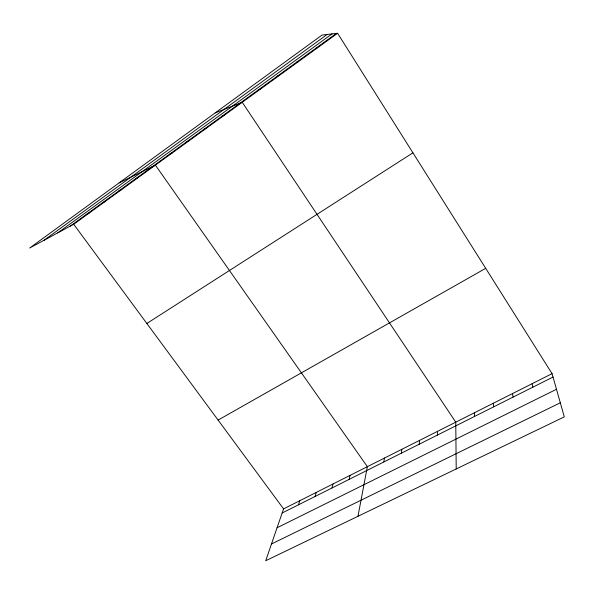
<?xml version="1.0" encoding="UTF-8"?>
<svg xmlns="http://www.w3.org/2000/svg" width="594" height="594" viewBox="0 0 594 594"><rect width="100%" height="100%" fill="white"/><g stroke="black" fill="none" stroke-linecap="round" stroke-linejoin="round"><path stroke-width="0.89" d="M437.355 435.105L437.481 431.363M419.216 444.201L419.513 440.414M401.388 453.148L401.841 449.316M383.858 461.946L384.459 458.071M357.974 516.283L367.367 466.676L155.39 165.132L119.119 182.878M349.153 479.365L350.044 475.4M331.979 487.986L333.011 483.976M315.095 496.458L316.253 492.419M298.485 504.796L299.777 500.712M552.064 373.663L283.568 508.88L265.704 560.736L564.3 416.877L552.064 373.663L337.592 33.264L322.045 35.053L29.7 248.01L73.693 224.257L337.592 33.264M43.993 240.295L327.153 34.467M57.744 232.87L332.016 33.903M70.233 226.128L336.382 33.405M146.852 323.47L412.919 152.829M218.095 420.092L485.699 268.332M86.108 214.634L89.456 212.852M102.265 202.933L105.494 201.247M118.718 191.016L121.829 189.427M135.477 178.883L138.454 177.391M282.15 513.001L553.021 377.049M277.049 527.791L556.481 389.278M271.473 543.993L560.313 402.784M169.424 154.299L172.134 153.014M186.613 141.855L189.174 140.681M204.121 129.18L206.534 128.118M221.948 116.268L224.213 115.318M215.214 112.875L242.226 102.287L455.761 422.163L456.207 468.956M258.635 89.701L260.58 89.003M277.517 76.032L279.277 75.468M296.755 62.103L298.344 61.672M316.379 47.891L317.775 47.602M73.693 224.257L283.568 508.88M532.12 383.709L532.877 387.162M512.525 393.57L513.097 397.089M493.272 403.267L493.659 406.838M474.354 412.793L474.561 416.424"/></g></svg>
